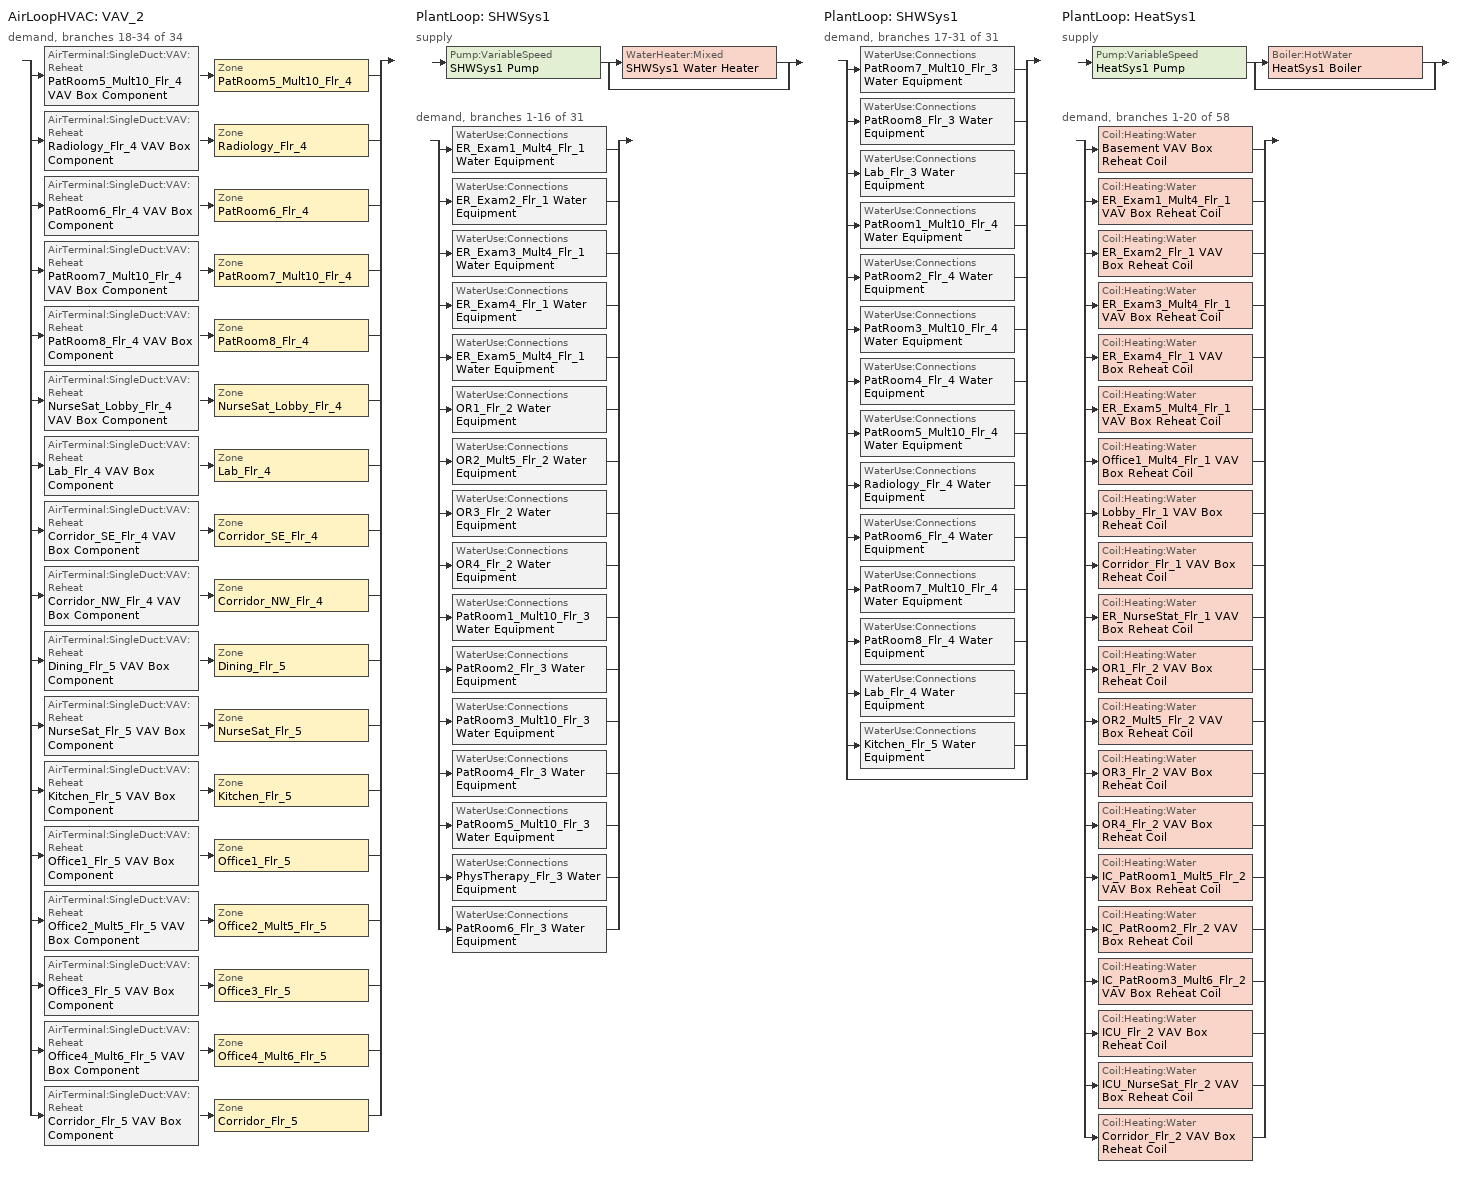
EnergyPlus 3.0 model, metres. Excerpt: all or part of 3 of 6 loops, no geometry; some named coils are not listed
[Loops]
AirLoopHVAC 'VAV_2'
 demand, branches 18-34 of 34: split
  | AirTerminal:SingleDuct:VAV:Reheat 'PatRoom5_Mult10_Flr_4 VAV Box Component' > Zone 'PatRoom5_Mult10_Flr_4'
  | AirTerminal:SingleDuct:VAV:Reheat 'Radiology_Flr_4 VAV Box Component' > Zone 'Radiology_Flr_4'
  | AirTerminal:SingleDuct:VAV:Reheat 'PatRoom6_Flr_4 VAV Box Component' > Zone 'PatRoom6_Flr_4'
  | AirTerminal:SingleDuct:VAV:Reheat 'PatRoom7_Mult10_Flr_4 VAV Box Component' > Zone 'PatRoom7_Mult10_Flr_4'
  | AirTerminal:SingleDuct:VAV:Reheat 'PatRoom8_Flr_4 VAV Box Component' > Zone 'PatRoom8_Flr_4'
  | AirTerminal:SingleDuct:VAV:Reheat 'NurseSat_Lobby_Flr_4 VAV Box Component' > Zone 'NurseSat_Lobby_Flr_4'
  | AirTerminal:SingleDuct:VAV:Reheat 'Lab_Flr_4 VAV Box Component' > Zone 'Lab_Flr_4'
  | AirTerminal:SingleDuct:VAV:Reheat 'Corridor_SE_Flr_4 VAV Box Component' > Zone 'Corridor_SE_Flr_4'
  | AirTerminal:SingleDuct:VAV:Reheat 'Corridor_NW_Flr_4 VAV Box Component' > Zone 'Corridor_NW_Flr_4'
  | AirTerminal:SingleDuct:VAV:Reheat 'Dining_Flr_5 VAV Box Component' > Zone 'Dining_Flr_5'
  | AirTerminal:SingleDuct:VAV:Reheat 'NurseSat_Flr_5 VAV Box Component' > Zone 'NurseSat_Flr_5'
  | AirTerminal:SingleDuct:VAV:Reheat 'Kitchen_Flr_5 VAV Box Component' > Zone 'Kitchen_Flr_5'
  | AirTerminal:SingleDuct:VAV:Reheat 'Office1_Flr_5 VAV Box Component' > Zone 'Office1_Flr_5'
  | AirTerminal:SingleDuct:VAV:Reheat 'Office2_Mult5_Flr_5 VAV Box Component' > Zone 'Office2_Mult5_Flr_5'
  | AirTerminal:SingleDuct:VAV:Reheat 'Office3_Flr_5 VAV Box Component' > Zone 'Office3_Flr_5'
  | AirTerminal:SingleDuct:VAV:Reheat 'Office4_Mult6_Flr_5 VAV Box Component' > Zone 'Office4_Mult6_Flr_5'
  | AirTerminal:SingleDuct:VAV:Reheat 'Corridor_Flr_5 VAV Box Component' > Zone 'Corridor_Flr_5'
PlantLoop 'SHWSys1'
 supply: Pump:VariableSpeed 'SHWSys1 Pump' > split
  | WaterHeater:Mixed 'SHWSys1 Water Heater'
  | bypass
 demand, branches 1-16 of 31: split
  | WaterUse:Connections 'ER_Exam1_Mult4_Flr_1 Water Equipment'
  | WaterUse:Connections 'ER_Exam2_Flr_1 Water Equipment'
  | WaterUse:Connections 'ER_Exam3_Mult4_Flr_1 Water Equipment'
  | WaterUse:Connections 'ER_Exam4_Flr_1 Water Equipment'
  | WaterUse:Connections 'ER_Exam5_Mult4_Flr_1 Water Equipment'
  | WaterUse:Connections 'OR1_Flr_2 Water Equipment'
  | WaterUse:Connections 'OR2_Mult5_Flr_2 Water Equipment'
  | WaterUse:Connections 'OR3_Flr_2 Water Equipment'
  | WaterUse:Connections 'OR4_Flr_2 Water Equipment'
  | WaterUse:Connections 'PatRoom1_Mult10_Flr_3 Water Equipment'
  | WaterUse:Connections 'PatRoom2_Flr_3 Water Equipment'
  | WaterUse:Connections 'PatRoom3_Mult10_Flr_3 Water Equipment'
  | WaterUse:Connections 'PatRoom4_Flr_3 Water Equipment'
  | WaterUse:Connections 'PatRoom5_Mult10_Flr_3 Water Equipment'
  | WaterUse:Connections 'PhysTherapy_Flr_3 Water Equipment'
  | WaterUse:Connections 'PatRoom6_Flr_3 Water Equipment'
PlantLoop 'SHWSys1'
 demand, branches 17-31 of 31: split
  | WaterUse:Connections 'PatRoom7_Mult10_Flr_3 Water Equipment'
  | WaterUse:Connections 'PatRoom8_Flr_3 Water Equipment'
  | WaterUse:Connections 'Lab_Flr_3 Water Equipment'
  | WaterUse:Connections 'PatRoom1_Mult10_Flr_4 Water Equipment'
  | WaterUse:Connections 'PatRoom2_Flr_4 Water Equipment'
  | WaterUse:Connections 'PatRoom3_Mult10_Flr_4 Water Equipment'
  | WaterUse:Connections 'PatRoom4_Flr_4 Water Equipment'
  | WaterUse:Connections 'PatRoom5_Mult10_Flr_4 Water Equipment'
  | WaterUse:Connections 'Radiology_Flr_4 Water Equipment'
  | WaterUse:Connections 'PatRoom6_Flr_4 Water Equipment'
  | WaterUse:Connections 'PatRoom7_Mult10_Flr_4 Water Equipment'
  | WaterUse:Connections 'PatRoom8_Flr_4 Water Equipment'
  | WaterUse:Connections 'Lab_Flr_4 Water Equipment'
  | WaterUse:Connections 'Kitchen_Flr_5 Water Equipment'
  | bypass
PlantLoop 'HeatSys1'
 supply: Pump:VariableSpeed 'HeatSys1 Pump' > split
  | Boiler:HotWater 'HeatSys1 Boiler'
  | bypass
 demand, branches 1-20 of 58: split
  | Coil:Heating:Water 'Basement VAV Box Reheat Coil'
  | Coil:Heating:Water 'ER_Exam1_Mult4_Flr_1 VAV Box Reheat Coil'
  | Coil:Heating:Water 'ER_Exam2_Flr_1 VAV Box Reheat Coil'
  | Coil:Heating:Water 'ER_Exam3_Mult4_Flr_1 VAV Box Reheat Coil'
  | Coil:Heating:Water 'ER_Exam4_Flr_1 VAV Box Reheat Coil'
  | Coil:Heating:Water 'ER_Exam5_Mult4_Flr_1 VAV Box Reheat Coil'
  | Coil:Heating:Water 'Office1_Mult4_Flr_1 VAV Box Reheat Coil'
  | Coil:Heating:Water 'Lobby_Flr_1 VAV Box Reheat Coil'
  | Coil:Heating:Water 'Corridor_Flr_1 VAV Box Reheat Coil'
  | Coil:Heating:Water 'ER_NurseStat_Flr_1 VAV Box Reheat Coil'
  | Coil:Heating:Water 'OR1_Flr_2 VAV Box Reheat Coil'
  | Coil:Heating:Water 'OR2_Mult5_Flr_2 VAV Box Reheat Coil'
  | Coil:Heating:Water 'OR3_Flr_2 VAV Box Reheat Coil'
  | Coil:Heating:Water 'OR4_Flr_2 VAV Box Reheat Coil'
  | Coil:Heating:Water 'IC_PatRoom1_Mult5_Flr_2 VAV Box Reheat Coil'
  | Coil:Heating:Water 'IC_PatRoom2_Flr_2 VAV Box Reheat Coil'
  | Coil:Heating:Water 'IC_PatRoom3_Mult6_Flr_2 VAV Box Reheat Coil'
  | Coil:Heating:Water 'ICU_Flr_2 VAV Box Reheat Coil'
  | Coil:Heating:Water 'ICU_NurseSat_Flr_2 VAV Box Reheat Coil'
  | Coil:Heating:Water 'Corridor_Flr_2 VAV Box Reheat Coil'
[ComponentCost:LineItem]
Name | Line Item Type | Item | Cost per Each | Quantity | Cost per Unit of Output Capacity
Infiltration:PatRoom5_Mult10_Flr_4 | General | PatRoom5_Mult10_Flr_4 | 1 | 0.0595
People:PatRoom5_Mult10_Flr_4 | General | PatRoom5_Mult10_Flr_4 | 1 | 15.0085
LIGHTING EQUIP:PatRoom5_Mult10_Flr_4 | Lights | PatRoom5_Mult10_Flr_4 |  |  | 1
ElectricEquipment:PatRoom5_Mult10_Flr_4:MiscPlug | General | PatRoom5_Mult10_Flr_4 | 1 | 1.6869
People:Radiology_Flr_4 | General | Radiology_Flr_4 | 1 | 26.2405
LIGHTING EQUIP:Radiology_Flr_4 | Lights | Radiology_Flr_4 |  |  | 1
ElectricEquipment:Radiology_Flr_4:MiscPlug | General | Radiology_Flr_4 | 1 | 25.8893
Infiltration:PatRoom6_Flr_4 | General | PatRoom6_Flr_4 | 1 | 0.0139
People:PatRoom6_Flr_4 | General | PatRoom6_Flr_4 | 1 | 1.4995
LIGHTING EQUIP:PatRoom6_Flr_4 | Lights | PatRoom6_Flr_4 |  |  | 1
ElectricEquipment:PatRoom6_Flr_4:MiscPlug | General | PatRoom6_Flr_4 | 1 | 0.2249
Infiltration:PatRoom7_Mult10_Flr_4 | General | PatRoom7_Mult10_Flr_4 | 1 | 0.0575
People:PatRoom7_Mult10_Flr_4 | General | PatRoom7_Mult10_Flr_4 | 1 | 14.9945
LIGHTING EQUIP:PatRoom7_Mult10_Flr_4 | Lights | PatRoom7_Mult10_Flr_4 |  |  | 1
ElectricEquipment:PatRoom7_Mult10_Flr_4:MiscPlug | General | PatRoom7_Mult10_Flr_4 | 1 | 1.6308
Infiltration:PatRoom8_Flr_4 | General | PatRoom8_Flr_4 | 1 | 0.0139
People:PatRoom8_Flr_4 | General | PatRoom8_Flr_4 | 1 | 1.4995
LIGHTING EQUIP:PatRoom8_Flr_4 | Lights | PatRoom8_Flr_4 |  |  | 1
ElectricEquipment:PatRoom8_Flr_4:MiscPlug | General | PatRoom8_Flr_4 | 1 | 0.2249
People:NurseSat_Lobby_Flr_4 | General | NurseSat_Lobby_Flr_4 | 1 | 48.7323
LIGHTING EQUIP:NurseSat_Lobby_Flr_4 | Lights | NurseSat_Lobby_Flr_4 |  |  | 1
ElectricEquipment:NurseSat_Lobby_Flr_4:MiscPlug | General | NurseSat_Lobby_Flr_4 | 1 | 7.3098
People:Lab_Flr_4 | General | Lab_Flr_4 | 1 | 71.2506
LIGHTING EQUIP:Lab_Flr_4 | Lights | Lab_Flr_4 |  |  | 1
ElectricEquipment:Lab_Flr_4:MiscPlug | General | Lab_Flr_4 | 1 | 8.5469
Infiltration:Corridor_SE_Flr_4 | General | Corridor_SE_Flr_4 | 1 | 0.0134
People:Corridor_SE_Flr_4 | General | Corridor_SE_Flr_4 | 1 | 6.1205
LIGHTING EQUIP:Corridor_SE_Flr_4 | Lights | Corridor_SE_Flr_4 |  |  | 1
Infiltration:Corridor_NW_Flr_4 | General | Corridor_NW_Flr_4 | 1 | 0.0134
People:Corridor_NW_Flr_4 | General | Corridor_NW_Flr_4 | 1 | 6.1205
LIGHTING EQUIP:Corridor_NW_Flr_4 | Lights | Corridor_NW_Flr_4 |  |  | 1
Infiltration:Dining_Flr_5 | General | Dining_Flr_5 | 1 | 0.2809
People:Dining_Flr_5 | General | Dining_Flr_5 | 1 | 500.0042
LIGHTING EQUIP:Dining_Flr_5 | Lights | Dining_Flr_5 |  |  | 1
ElectricEquipment:Dining_Flr_5:MiscPlug | General | Dining_Flr_5 | 1 | 1.8743
Infiltration:NurseSat_Flr_5 | General | NurseSat_Flr_5 | 1 | 0.3454
People:NurseSat_Flr_5 | General | NurseSat_Flr_5 | 1 | 55.9797
LIGHTING EQUIP:NurseSat_Flr_5 | Lights | NurseSat_Flr_5 |  |  | 1
ElectricEquipment:NurseSat_Flr_5:MiscPlug | General | NurseSat_Flr_5 | 1 | 8.3969
Infiltration:Kitchen_Flr_5 | General | Kitchen_Flr_5 | 1 | 0.3635
People:Kitchen_Flr_5 | General | Kitchen_Flr_5 | 1 | 49.9818
LIGHTING EQUIP:Kitchen_Flr_5 | Lights | Kitchen_Flr_5 |  |  | 1
ElectricEquipment:Kitchen_Flr_5:MiscElec | General | Kitchen_Flr_5 | 1 | 183.948
GasEquipment:Kitchen_Flr_5:MiscGas | General | Kitchen_Flr_5 | 1 | 529.8075
ElectricEquipment:Kitchen_Flr_5:ExhFan | General | Kitchen_Flr_5 | 1 | 0.2338
Infiltration:Office1_Flr_5 | General | Office1_Flr_5 | 1 | 0.043
People:Office1_Flr_5 | General | Office1_Flr_5 | 1 | 3.7496
LIGHTING EQUIP:Office1_Flr_5 | Lights | Office1_Flr_5 |  |  | 1
ElectricEquipment:Office1_Flr_5:MiscPlug | General | Office1_Flr_5 | 1 | 0.5624
Infiltration:Office2_Mult5_Flr_5 | General | Office2_Mult5_Flr_5 | 1 | 0.1528
People:Office2_Mult5_Flr_5 | General | Office2_Mult5_Flr_5 | 1 | 18.7432
LIGHTING EQUIP:Office2_Mult5_Flr_5 | Lights | Office2_Mult5_Flr_5 |  |  | 1
ElectricEquipment:Office2_Mult5_Flr_5:MiscPlug | General | Office2_Mult5_Flr_5 | 1 | 2.8115
Infiltration:Office3_Flr_5 | General | Office3_Flr_5 | 1 | 0.043
People:Office3_Flr_5 | General | Office3_Flr_5 | 1 | 3.7486
LIGHTING EQUIP:Office3_Flr_5 | Lights | Office3_Flr_5 |  |  | 1
ElectricEquipment:Office3_Flr_5:MiscPlug | General | Office3_Flr_5 | 1 | 0.5623
Infiltration:Office4_Mult6_Flr_5 | General | Office4_Mult6_Flr_5 | 1 | 0.0486
People:Office4_Mult6_Flr_5 | General | Office4_Mult6_Flr_5 | 1 | 5.995
LIGHTING EQUIP:Office4_Mult6_Flr_5 | Lights | Office4_Mult6_Flr_5 |  |  | 1
ElectricEquipment:Office4_Mult6_Flr_5:MiscPlug | General | Office4_Mult6_Flr_5 | 1 | 0.6748
Infiltration:Corridor_Flr_5 | General | Corridor_Flr_5 | 1 | 0.1725
People:Corridor_Flr_5 | General | Corridor_Flr_5 | 1 | 5.4181
LIGHTING EQUIP:Corridor_Flr_5 | Lights | Corridor_Flr_5 |  |  | 1
[Sizing:Zone] Zone Cooling Design Supply Air Temperature {C}=14; Zone Heating Design Supply Air Temperature {C}=40; Zone Cooling Design Supply Air Humidity Ratio {kg-H20/kg-air}=0.0085; Zone Heating Design Supply Air Humidity Ratio {kg-H20/kg-air}=0.008; Outdoor Air Method=Flow/Zone; Outside Air Flow per Zone Floor Area=0; Zone Sizing Factor=0; Cooling Design Air Flow Method {Flow/Zone | DesignDay}=DesignDay; Cooling Design Air Flow Rate=0; Cooling Minimum Air Flow=0; Cooling Minimum Air Flow Fraction=0; Heating Design Air Flow Method {Flow/Zone | DesignDay}=DesignDay; Heating Design Air Flow Rate=0
Name | Outside Air Flow per Zone {m3/s}
PatRoom5_Mult10_Flr_4 | 0.04956
Radiology_Flr_4 | 0.209924
PatRoom6_Flr_4; PatRoom8_Flr_4 | 0.06609
PatRoom7_Mult10_Flr_4 | 0.04792
NurseSat_Lobby_Flr_4 | 0.487323
Lab_Flr_4 | 0.712506
Corridor_SE_Flr_4; Corridor_NW_Flr_4 | 0.141677
Dining_Flr_5 | 5.00004
NurseSat_Flr_5 | 0.559797
Kitchen_Flr_5 | 3.77558
Office1_Flr_5 | 0.0374962
Office2_Mult5_Flr_5; Office3_Flr_5 | 0.0374864
Office4_Mult6_Flr_5 | 0.00999172
Corridor_Flr_5 | 0.125419
[ZoneControl:Thermostat] Control Type Schedule=Dual Zone Control Type Sched
Name | Zone | Control 1
PatRoom5_Mult10_Flr_4 Thermostat | PatRoom5_Mult10_Flr_4 | PatRoom5_Mult10_Flr_4 DualSPSched
Radiology_Flr_4 Thermostat | Radiology_Flr_4 | Radiology_Flr_4 DualSPSched
PatRoom6_Flr_4 Thermostat | PatRoom6_Flr_4 | PatRoom6_Flr_4 DualSPSched
PatRoom7_Mult10_Flr_4 Thermostat | PatRoom7_Mult10_Flr_4 | PatRoom7_Mult10_Flr_4 DualSPSched
PatRoom8_Flr_4 Thermostat | PatRoom8_Flr_4 | PatRoom8_Flr_4 DualSPSched
NurseSat_Lobby_Flr_4 Thermostat | NurseSat_Lobby_Flr_4 | NurseSat_Lobby_Flr_4 DualSPSched
Lab_Flr_4 Thermostat | Lab_Flr_4 | Lab_Flr_4 DualSPSched
Corridor_SE_Flr_4 Thermostat | Corridor_SE_Flr_4 | Corridor_SE_Flr_4 DualSPSched
Corridor_NW_Flr_4 Thermostat | Corridor_NW_Flr_4 | Corridor_NW_Flr_4 DualSPSched
Dining_Flr_5 Thermostat | Dining_Flr_5 | Dining_Flr_5 DualSPSched
NurseSat_Flr_5 Thermostat | NurseSat_Flr_5 | NurseSat_Flr_5 DualSPSched
Kitchen_Flr_5 Thermostat | Kitchen_Flr_5 | Kitchen_Flr_5 DualSPSched
Office1_Flr_5 Thermostat | Office1_Flr_5 | Office1_Flr_5 DualSPSched
Office2_Mult5_Flr_5 Thermostat | Office2_Mult5_Flr_5 | Office2_Mult5_Flr_5 DualSPSched
Office3_Flr_5 Thermostat | Office3_Flr_5 | Office3_Flr_5 DualSPSched
Office4_Mult6_Flr_5 Thermostat | Office4_Mult6_Flr_5 | Office4_Mult6_Flr_5 DualSPSched
Corridor_Flr_5 Thermostat | Corridor_Flr_5 | Corridor_Flr_5 DualSPSched
[ThermostatSetpoint:DualSetpoint] Heating Setpoint Temperature Schedule=HtgSetP_Sch; Cooling Setpoint Temperature Schedule=ClgSetP_Sch
PatRoom5_Mult10_Flr_4 DualSPSched; Radiology_Flr_4 DualSPSched; PatRoom6_Flr_4 DualSPSched; PatRoom7_Mult10_Flr_4 DualSPSched; PatRoom8_Flr_4 DualSPSched; NurseSat_Lobby_Flr_4 DualSPSched; Lab_Flr_4 DualSPSched; Corridor_SE_Flr_4 DualSPSched; Corridor_NW_Flr_4 DualSPSched; Dining_Flr_5 DualSPSched; NurseSat_Flr_5 DualSPSched; Kitchen_Flr_5 DualSPSched; Office1_Flr_5 DualSPSched; Office2_Mult5_Flr_5 DualSPSched; Office3_Flr_5 DualSPSched; Office4_Mult6_Flr_5 DualSPSched; Corridor_Flr_5 DualSPSched
[Zone equipment]
PatRoom5_Mult10_Flr_4: PatRoom5_Mult10_Flr_4 VAV Box Component
Radiology_Flr_4: Radiology_Flr_4 VAV Box Component
PatRoom6_Flr_4: PatRoom6_Flr_4 VAV Box Component
PatRoom7_Mult10_Flr_4: PatRoom7_Mult10_Flr_4 VAV Box Component
PatRoom8_Flr_4: PatRoom8_Flr_4 VAV Box Component
NurseSat_Lobby_Flr_4: NurseSat_Lobby_Flr_4 VAV Box Component
Lab_Flr_4: Lab_Flr_4 VAV Box Component
Corridor_SE_Flr_4: Corridor_SE_Flr_4 VAV Box Component
Corridor_NW_Flr_4: Corridor_NW_Flr_4 VAV Box Component
Dining_Flr_5: Dining_Flr_5 Exhaust Fan, Dining_Flr_5 VAV Box Component
NurseSat_Flr_5: NurseSat_Flr_5 VAV Box Component
Kitchen_Flr_5: Kitchen_Flr_5 Exhaust Fan, Kitchen_Flr_5 VAV Box Component
Office1_Flr_5: Office1_Flr_5 VAV Box Component
Office2_Mult5_Flr_5: Office2_Mult5_Flr_5 VAV Box Component
Office3_Flr_5: Office3_Flr_5 VAV Box Component
Office4_Mult6_Flr_5: Office4_Mult6_Flr_5 VAV Box Component
Corridor_Flr_5: Corridor_Flr_5 VAV Box Component
[AirTerminal:SingleDuct:VAV:Reheat] Availability Schedule=ALWAYS_ON; Maximum Air Flow Rate {m3/s}=AUTOSIZE; Zone Minimum Air Flow Fraction=0.3; Maximum Hot Water or Steam Flow Rate {m3/s}=AUTOSIZE; Minimum Hot Water or Steam Flow Rate {m3/s}=0; Convergence Tolerance=0.001; Damper Heating Action=Reverse
Name | Reheat Coil
PatRoom5_Mult10_Flr_4 VAV Box Component | PatRoom5_Mult10_Flr_4 VAV Box Reheat Coil
Radiology_Flr_4 VAV Box Component | Radiology_Flr_4 VAV Box Reheat Coil
PatRoom6_Flr_4 VAV Box Component | PatRoom6_Flr_4 VAV Box Reheat Coil
PatRoom7_Mult10_Flr_4 VAV Box Component | PatRoom7_Mult10_Flr_4 VAV Box Reheat Coil
PatRoom8_Flr_4 VAV Box Component | PatRoom8_Flr_4 VAV Box Reheat Coil
NurseSat_Lobby_Flr_4 VAV Box Component | NurseSat_Lobby_Flr_4 VAV Box Reheat Coil
Lab_Flr_4 VAV Box Component | Lab_Flr_4 VAV Box Reheat Coil
Corridor_SE_Flr_4 VAV Box Component | Corridor_SE_Flr_4 VAV Box Reheat Coil
Corridor_NW_Flr_4 VAV Box Component | Corridor_NW_Flr_4 VAV Box Reheat Coil
Dining_Flr_5 VAV Box Component | Dining_Flr_5 VAV Box Reheat Coil
NurseSat_Flr_5 VAV Box Component | NurseSat_Flr_5 VAV Box Reheat Coil
Kitchen_Flr_5 VAV Box Component | Kitchen_Flr_5 VAV Box Reheat Coil
Office1_Flr_5 VAV Box Component | Office1_Flr_5 VAV Box Reheat Coil
Office2_Mult5_Flr_5 VAV Box Component | Office2_Mult5_Flr_5 VAV Box Reheat Coil
Office3_Flr_5 VAV Box Component | Office3_Flr_5 VAV Box Reheat Coil
Office4_Mult6_Flr_5 VAV Box Component | Office4_Mult6_Flr_5 VAV Box Reheat Coil
Corridor_Flr_5 VAV Box Component | Corridor_Flr_5 VAV Box Reheat Coil
[Coil:Heating:Water] Availablility Schedule=ALWAYS_ON; U-Factor Times Area Value {W/K}=AUTOSIZE; Maximum Water Flow Rate {m3/s}=AUTOSIZE; Coil Peformance input method=UFactorTimesAreaAndDesignWaterFlowRate; Nominal Capacity=AUTOSIZE; Design Inlet Water Temperature=82.2; Design Inlet Air Temperature=16.6; Design Outlet Water Temperature=71.1; Design Outlet Air Temperature=32.2
Basement VAV Box Reheat Coil; ER_Exam1_Mult4_Flr_1 VAV Box Reheat Coil; ER_Exam2_Flr_1 VAV Box Reheat Coil; ER_Exam3_Mult4_Flr_1 VAV Box Reheat Coil; ER_Exam4_Flr_1 VAV Box Reheat Coil; ER_Exam5_Mult4_Flr_1 VAV Box Reheat Coil; Office1_Mult4_Flr_1 VAV Box Reheat Coil; Lobby_Flr_1 VAV Box Reheat Coil; Corridor_Flr_1 VAV Box Reheat Coil; ER_NurseStat_Flr_1 VAV Box Reheat Coil; OR1_Flr_2 VAV Box Reheat Coil; OR2_Mult5_Flr_2 VAV Box Reheat Coil; OR3_Flr_2 VAV Box Reheat Coil; OR4_Flr_2 VAV Box Reheat Coil; IC_PatRoom1_Mult5_Flr_2 VAV Box Reheat Coil; IC_PatRoom2_Flr_2 VAV Box Reheat Coil; IC_PatRoom3_Mult6_Flr_2 VAV Box Reheat Coil; ICU_Flr_2 VAV Box Reheat Coil; ICU_NurseSat_Flr_2 VAV Box Reheat Coil; Corridor_Flr_2 VAV Box Reheat Coil
[WaterUse:Connections]
Name | Water Use Equipment 1
ER_Exam1_Mult4_Flr_1 Water Equipment | ER_Exam1_Mult4_Flr_1 Water Equipment
ER_Exam2_Flr_1 Water Equipment | ER_Exam2_Flr_1 Water Equipment
ER_Exam3_Mult4_Flr_1 Water Equipment | ER_Exam3_Mult4_Flr_1 Water Equipment
ER_Exam4_Flr_1 Water Equipment | ER_Exam4_Flr_1 Water Equipment
ER_Exam5_Mult4_Flr_1 Water Equipment | ER_Exam5_Mult4_Flr_1 Water Equipment
OR1_Flr_2 Water Equipment | OR1_Flr_2 Water Equipment
OR2_Mult5_Flr_2 Water Equipment | OR2_Mult5_Flr_2 Water Equipment
OR3_Flr_2 Water Equipment | OR3_Flr_2 Water Equipment
OR4_Flr_2 Water Equipment | OR4_Flr_2 Water Equipment
PatRoom1_Mult10_Flr_3 Water Equipment | PatRoom1_Mult10_Flr_3 Water Equipment
PatRoom2_Flr_3 Water Equipment | PatRoom2_Flr_3 Water Equipment
PatRoom3_Mult10_Flr_3 Water Equipment | PatRoom3_Mult10_Flr_3 Water Equipment
PatRoom4_Flr_3 Water Equipment | PatRoom4_Flr_3 Water Equipment
PatRoom5_Mult10_Flr_3 Water Equipment | PatRoom5_Mult10_Flr_3 Water Equipment
PhysTherapy_Flr_3 Water Equipment | PhysTherapy_Flr_3 Water Equipment
PatRoom6_Flr_3 Water Equipment | PatRoom6_Flr_3 Water Equipment
PatRoom7_Mult10_Flr_3 Water Equipment | PatRoom7_Mult10_Flr_3 Water Equipment
PatRoom8_Flr_3 Water Equipment | PatRoom8_Flr_3 Water Equipment
Lab_Flr_3 Water Equipment | Lab_Flr_3 Water Equipment
PatRoom1_Mult10_Flr_4 Water Equipment | PatRoom1_Mult10_Flr_4 Water Equipment
PatRoom2_Flr_4 Water Equipment | PatRoom2_Flr_4 Water Equipment
PatRoom3_Mult10_Flr_4 Water Equipment | PatRoom3_Mult10_Flr_4 Water Equipment
PatRoom4_Flr_4 Water Equipment | PatRoom4_Flr_4 Water Equipment
PatRoom5_Mult10_Flr_4 Water Equipment | PatRoom5_Mult10_Flr_4 Water Equipment
Radiology_Flr_4 Water Equipment | Radiology_Flr_4 Water Equipment
PatRoom6_Flr_4 Water Equipment | PatRoom6_Flr_4 Water Equipment
PatRoom7_Mult10_Flr_4 Water Equipment | PatRoom7_Mult10_Flr_4 Water Equipment
PatRoom8_Flr_4 Water Equipment | PatRoom8_Flr_4 Water Equipment
Lab_Flr_4 Water Equipment | Lab_Flr_4 Water Equipment
Kitchen_Flr_5 Water Equipment | Kitchen_Flr_5 Water Equipment
[WaterUse:Equipment]
Name | Peak Flow Rate {m3/s} | Flow Rate Fraction Schedule | Target Temperature Schedule | Hot Water Supply Temperature Schedule Name  {C} | Zone | Sensible Fraction Schedule | Latent Fraction Schedule
ER_Exam1_Mult4_Flr_1 Water Equipment | 1.05556e-06 | BLDG_SWH_EXTD_SCH | ER_Exam1_Mult4_Flr_1 Water Equipment Temp Sched | ER_Exam1_Mult4_Flr_1 Water Equipment Hot Supply Temp Sched | ER_Exam1_Mult4_Flr_1 | ER_Exam1_Mult4_Flr_1 Water Equipment Sensible fract sched | ER_Exam1_Mult4_Flr_1 Water Equipment Latent fract sched
ER_Exam2_Flr_1 Water Equipment | 1.05556e-06 | BLDG_SWH_EXTD_SCH | ER_Exam2_Flr_1 Water Equipment Temp Sched | ER_Exam2_Flr_1 Water Equipment Hot Supply Temp Sched | ER_Exam2_Flr_1 | ER_Exam2_Flr_1 Water Equipment Sensible fract sched | ER_Exam2_Flr_1 Water Equipment Latent fract sched
ER_Exam3_Mult4_Flr_1 Water Equipment | 1.05556e-06 | BLDG_SWH_EXTD_SCH | ER_Exam3_Mult4_Flr_1 Water Equipment Temp Sched | ER_Exam3_Mult4_Flr_1 Water Equipment Hot Supply Temp Sched | ER_Exam3_Mult4_Flr_1 | ER_Exam3_Mult4_Flr_1 Water Equipment Sensible fract sched | ER_Exam3_Mult4_Flr_1 Water Equipment Latent fract sched
ER_Exam4_Flr_1 Water Equipment | 1.05556e-06 | BLDG_SWH_EXTD_SCH | ER_Exam4_Flr_1 Water Equipment Temp Sched | ER_Exam4_Flr_1 Water Equipment Hot Supply Temp Sched | ER_Exam4_Flr_1 | ER_Exam4_Flr_1 Water Equipment Sensible fract sched | ER_Exam4_Flr_1 Water Equipment Latent fract sched
ER_Exam5_Mult4_Flr_1 Water Equipment | 1.05556e-06 | BLDG_SWH_EXTD_SCH | ER_Exam5_Mult4_Flr_1 Water Equipment Temp Sched | ER_Exam5_Mult4_Flr_1 Water Equipment Hot Supply Temp Sched | ER_Exam5_Mult4_Flr_1 | ER_Exam5_Mult4_Flr_1 Water Equipment Sensible fract sched | ER_Exam5_Mult4_Flr_1 Water Equipment Latent fract sched
OR1_Flr_2 Water Equipment | 2.11111e-06 | BLDG_SWH_SCH | OR1_Flr_2 Water Equipment Temp Sched | OR1_Flr_2 Water Equipment Hot Supply Temp Sched | OR1_Flr_2 | OR1_Flr_2 Water Equipment Sensible fract sched | OR1_Flr_2 Water Equipment Latent fract sched
OR2_Mult5_Flr_2 Water Equipment | 2.11111e-06 | BLDG_SWH_SCH | OR2_Mult5_Flr_2 Water Equipment Temp Sched | OR2_Mult5_Flr_2 Water Equipment Hot Supply Temp Sched | OR2_Mult5_Flr_2 | OR2_Mult5_Flr_2 Water Equipment Sensible fract sched | OR2_Mult5_Flr_2 Water Equipment Latent fract sched
OR3_Flr_2 Water Equipment | 2.11111e-06 | BLDG_SWH_SCH | OR3_Flr_2 Water Equipment Temp Sched | OR3_Flr_2 Water Equipment Hot Supply Temp Sched | OR3_Flr_2 | OR3_Flr_2 Water Equipment Sensible fract sched | OR3_Flr_2 Water Equipment Latent fract sched
OR4_Flr_2 Water Equipment | 6.30556e-06 | BLDG_SWH_SCH | OR4_Flr_2 Water Equipment Temp Sched | OR4_Flr_2 Water Equipment Hot Supply Temp Sched | OR4_Flr_2 | OR4_Flr_2 Water Equipment Sensible fract sched | OR4_Flr_2 Water Equipment Latent fract sched
PatRoom1_Mult10_Flr_3 Water Equipment | 1.05556e-06 | BLDG_SWH_EXTD_SCH | PatRoom1_Mult10_Flr_3 Water Equipment Temp Sched | PatRoom1_Mult10_Flr_3 Water Equipment Hot Supply Temp Sched | PatRoom1_Mult10_Flr_3 | PatRoom1_Mult10_Flr_3 Water Equipment Sensible fract sched | PatRoom1_Mult10_Flr_3 Water Equipment Latent fract sched
PatRoom2_Flr_3 Water Equipment | 1.05556e-06 | BLDG_SWH_EXTD_SCH | PatRoom2_Flr_3 Water Equipment Temp Sched | PatRoom2_Flr_3 Water Equipment Hot Supply Temp Sched | PatRoom2_Flr_3 | PatRoom2_Flr_3 Water Equipment Sensible fract sched | PatRoom2_Flr_3 Water Equipment Latent fract sched
PatRoom3_Mult10_Flr_3 Water Equipment | 1.05556e-06 | BLDG_SWH_EXTD_SCH | PatRoom3_Mult10_Flr_3 Water Equipment Temp Sched | PatRoom3_Mult10_Flr_3 Water Equipment Hot Supply Temp Sched | PatRoom3_Mult10_Flr_3 | PatRoom3_Mult10_Flr_3 Water Equipment Sensible fract sched | PatRoom3_Mult10_Flr_3 Water Equipment Latent fract sched
PatRoom4_Flr_3 Water Equipment | 1.05556e-06 | BLDG_SWH_EXTD_SCH | PatRoom4_Flr_3 Water Equipment Temp Sched | PatRoom4_Flr_3 Water Equipment Hot Supply Temp Sched | PatRoom4_Flr_3 | PatRoom4_Flr_3 Water Equipment Sensible fract sched | PatRoom4_Flr_3 Water Equipment Latent fract sched
PatRoom5_Mult10_Flr_3 Water Equipment | 1.05556e-06 | BLDG_SWH_EXTD_SCH | PatRoom5_Mult10_Flr_3 Water Equipment Temp Sched | PatRoom5_Mult10_Flr_3 Water Equipment Hot Supply Temp Sched | PatRoom5_Mult10_Flr_3 | PatRoom5_Mult10_Flr_3 Water Equipment Sensible fract sched | PatRoom5_Mult10_Flr_3 Water Equipment Latent fract sched
PhysTherapy_Flr_3 Water Equipment | 1.05556e-06 | BLDG_SWH_SCH | PhysTherapy_Flr_3 Water Equipment Temp Sched | PhysTherapy_Flr_3 Water Equipment Hot Supply Temp Sched | PhysTherapy_Flr_3 | PhysTherapy_Flr_3 Water Equipment Sensible fract sched | PhysTherapy_Flr_3 Water Equipment Latent fract sched
PatRoom6_Flr_3 Water Equipment | 1.05556e-06 | BLDG_SWH_EXTD_SCH | PatRoom6_Flr_3 Water Equipment Temp Sched | PatRoom6_Flr_3 Water Equipment Hot Supply Temp Sched | PatRoom6_Flr_3 | PatRoom6_Flr_3 Water Equipment Sensible fract sched | PatRoom6_Flr_3 Water Equipment Latent fract sched
PatRoom7_Mult10_Flr_3 Water Equipment | 1.05556e-06 | BLDG_SWH_EXTD_SCH | PatRoom7_Mult10_Flr_3 Water Equipment Temp Sched | PatRoom7_Mult10_Flr_3 Water Equipment Hot Supply Temp Sched | PatRoom7_Mult10_Flr_3 | PatRoom7_Mult10_Flr_3 Water Equipment Sensible fract sched | PatRoom7_Mult10_Flr_3 Water Equipment Latent fract sched
PatRoom8_Flr_3 Water Equipment | 1.05556e-06 | BLDG_SWH_EXTD_SCH | PatRoom8_Flr_3 Water Equipment Temp Sched | PatRoom8_Flr_3 Water Equipment Hot Supply Temp Sched | PatRoom8_Flr_3 | PatRoom8_Flr_3 Water Equipment Sensible fract sched | PatRoom8_Flr_3 Water Equipment Latent fract sched
Lab_Flr_3 Water Equipment | 2.11111e-06 | BLDG_SWH_SCH | Lab_Flr_3 Water Equipment Temp Sched | Lab_Flr_3 Water Equipment Hot Supply Temp Sched | Lab_Flr_3 | Lab_Flr_3 Water Equipment Sensible fract sched | Lab_Flr_3 Water Equipment Latent fract sched
PatRoom1_Mult10_Flr_4 Water Equipment | 1.05556e-06 | BLDG_SWH_EXTD_SCH | PatRoom1_Mult10_Flr_4 Water Equipment Temp Sched | PatRoom1_Mult10_Flr_4 Water Equipment Hot Supply Temp Sched | PatRoom1_Mult10_Flr_4 | PatRoom1_Mult10_Flr_4 Water Equipment Sensible fract sched | PatRoom1_Mult10_Flr_4 Water Equipment Latent fract sched
PatRoom2_Flr_4 Water Equipment | 1.05556e-06 | BLDG_SWH_EXTD_SCH | PatRoom2_Flr_4 Water Equipment Temp Sched | PatRoom2_Flr_4 Water Equipment Hot Supply Temp Sched | PatRoom2_Flr_4 | PatRoom2_Flr_4 Water Equipment Sensible fract sched | PatRoom2_Flr_4 Water Equipment Latent fract sched
PatRoom3_Mult10_Flr_4 Water Equipment | 1.05556e-06 | BLDG_SWH_EXTD_SCH | PatRoom3_Mult10_Flr_4 Water Equipment Temp Sched | PatRoom3_Mult10_Flr_4 Water Equipment Hot Supply Temp Sched | PatRoom3_Mult10_Flr_4 | PatRoom3_Mult10_Flr_4 Water Equipment Sensible fract sched | PatRoom3_Mult10_Flr_4 Water Equipment Latent fract sched
PatRoom4_Flr_4 Water Equipment | 1.05556e-06 | BLDG_SWH_EXTD_SCH | PatRoom4_Flr_4 Water Equipment Temp Sched | PatRoom4_Flr_4 Water Equipment Hot Supply Temp Sched | PatRoom4_Flr_4 | PatRoom4_Flr_4 Water Equipment Sensible fract sched | PatRoom4_Flr_4 Water Equipment Latent fract sched
PatRoom5_Mult10_Flr_4 Water Equipment | 1.05556e-06 | BLDG_SWH_EXTD_SCH | PatRoom5_Mult10_Flr_4 Water Equipment Temp Sched | PatRoom5_Mult10_Flr_4 Water Equipment Hot Supply Temp Sched | PatRoom5_Mult10_Flr_4 | PatRoom5_Mult10_Flr_4 Water Equipment Sensible fract sched | PatRoom5_Mult10_Flr_4 Water Equipment Latent fract sched
Radiology_Flr_4 Water Equipment | 1.05556e-06 | BLDG_SWH_EXTD_SCH | Radiology_Flr_4 Water Equipment Temp Sched | Radiology_Flr_4 Water Equipment Hot Supply Temp Sched | Radiology_Flr_4 | Radiology_Flr_4 Water Equipment Sensible fract sched | Radiology_Flr_4 Water Equipment Latent fract sched
PatRoom6_Flr_4 Water Equipment | 1.05556e-06 | BLDG_SWH_EXTD_SCH | PatRoom6_Flr_4 Water Equipment Temp Sched | PatRoom6_Flr_4 Water Equipment Hot Supply Temp Sched | PatRoom6_Flr_4 | PatRoom6_Flr_4 Water Equipment Sensible fract sched | PatRoom6_Flr_4 Water Equipment Latent fract sched
PatRoom7_Mult10_Flr_4 Water Equipment | 1.05556e-06 | BLDG_SWH_EXTD_SCH | PatRoom7_Mult10_Flr_4 Water Equipment Temp Sched | PatRoom7_Mult10_Flr_4 Water Equipment Hot Supply Temp Sched | PatRoom7_Mult10_Flr_4 | PatRoom7_Mult10_Flr_4 Water Equipment Sensible fract sched | PatRoom7_Mult10_Flr_4 Water Equipment Latent fract sched
PatRoom8_Flr_4 Water Equipment | 1.05556e-06 | BLDG_SWH_EXTD_SCH | PatRoom8_Flr_4 Water Equipment Temp Sched | PatRoom8_Flr_4 Water Equipment Hot Supply Temp Sched | PatRoom8_Flr_4 | PatRoom8_Flr_4 Water Equipment Sensible fract sched | PatRoom8_Flr_4 Water Equipment Latent fract sched
Lab_Flr_4 Water Equipment | 2.11111e-06 | BLDG_SWH_SCH | Lab_Flr_4 Water Equipment Temp Sched | Lab_Flr_4 Water Equipment Hot Supply Temp Sched | Lab_Flr_4 | Lab_Flr_4 Water Equipment Sensible fract sched | Lab_Flr_4 Water Equipment Latent fract sched
Kitchen_Flr_5 Water Equipment | 0.000157722 | BLDG_SWH_EXTD_SCH | Kitchen_Flr_5 Water Equipment Temp Sched | Kitchen_Flr_5 Water Equipment Hot Supply Temp Sched | Kitchen_Flr_5 | Kitchen_Flr_5 Water Equipment Sensible fract sched | Kitchen_Flr_5 Water Equipment Latent fract sched
[Fan:ZoneExhaust] Availability Schedule=Hours_of_operation; Fan Efficiency=1; Pressure Rise {Pa}=0.001
Name | Maximum Flow Rate {m3/s} [*******]
Dining_Flr_5 Exhaust Fan | 3.7756
Kitchen_Flr_5 Exhaust Fan | 0.0001
[Refrigeration:Case] Availablility Schedule=ALWAYS_ON; Zone=Kitchen_Flr_5; Rated Ambient Temperature {C}=23.88; Rated Ambient Relative Humidity {%}=55; Latent Case Credit Curve Type=CaseTemperatureMethod; Case Lighting Schedule=BLDG_LIGHT_SCH; Fraction Of Lighting Energy To Case=1; Case Anti-Sweat Heater Power per Unit Length {W/m}=0; Minimum Anti-Sweat Heater Power per Unit Length {W/m}=0; Anti-Sweat Heater Control Type {******}=None; Humidity At Zero Anti-Sweat Heater Energy {%}=0; Case Height {m}=0; Defrost Energy Correction Curve Type=None
Name | Rated Total Cooling Capacity per Unit length {W/m} | Rated Latent Heat Ratio | Rated Runtime Fraction | Case Length {m} | Case Operating Temperature {C} | Latent Case Credit Curve | Standard Case Fan Power per Unit Length {W/m} | Operating Case Fan Power per Unit Length {W/m} | Standard Case Lighting Power per Unit Length {W/m} | Fraction of Anti-Sweat Heater Energy To Case | Case Defrost Power per Unit Length {W/m} | Case Defrost Type | Case Defrost Schedule | Case Defrost Drip-Down Schedule | Under Case HVAC Return Air Fraction | Refrigerated Case Restocking Schedule | Case Credit Fraction Schedule | Case Defrost Type {*******}
Kitchen_Flr_5_Case:1_WALKINFREEZER | 734 | 0.1 | 0.4 | 10.98 | -23 | Kitchen_Flr_5_Case:1_WALKINFREEZERSingleShelfHorizontal_LatentEnergyMult | 69 | 69 | 33 | 0 | 364 | ELECTRIC | Kitchen_Flr_5_Case:1_WALKINFREEZER_CaseDefrost2aDaySched | Kitchen_Flr_5_Case:1_WALKINFREEZER_CaseDripDown2aDaySched | 0 | Kitchen_Flr_5_Case:1_WALKINFREEZER_WalkInStockingSched | Kitchen_Flr_5_Case:1_WALKINFREEZER_CaseCreditReduxSched
Kitchen_Flr_5_Case:2_SELFCONTAINEDDISPLAYCASE | 886.5 | 0.08 | 0.85 | 8.93 | 2 | Kitchen_Flr_5_Case:2_SELFCONTAINEDDISPLAYCASEMultiShelfVertical_LatentEnergyMult | 67 | 67 | 40 | 0.2 | 0 |  |  |  | 0.05 | Kitchen_Flr_5_Case:2_SELFCONTAINEDDISPLAYCASE_CaseStockingSched |  | NONE
[Refrigeration:CompressorRack] Heat Rejection Location {OUTDOORS | ZONE}=OUTDOORS; Design Condenser Fan Power {W}=1000; Condenser Type=AIRCOOLED
Name | Design Compressor Rack COP {W/W} | Compressor Rack COP As Function Of Temperature Curve | Condenser Fan Power Function of Temperature Curve | Refrigeration Case 1
RACK1 | 1.5 | RACK1_RackCOPfTCurve | RACK1_RackCondFanCurve2 | Kitchen_Flr_5_Case:1_WALKINFREEZER
RACK2 | 3 | RACK2_RackCOPfTCurve |  | Kitchen_Flr_5_Case:2_SELFCONTAINEDDISPLAYCASE
[SetpointManager:Scheduled] Control Variable {TEMP}=Temperature
Name | Schedule | Setpoint Node
SHWSys1 Loop Setpoint Manager | SHWSys1-Loop-Temp-Schedule | SHWSys1 Supply Outlet Node
HeatSys1 Loop Setpoint Manager | HW-Loop-Temp-Schedule | HeatSys1 Supply Outlet Node
[PlantLoop] Fluid Type {WATER}=Water; Minimum Loop Temperature {C}=10; Maximum Loop Flow Rate {m3/s}=AUTOSIZE; Minimum Loop Flow Rate {m3/s}=0; Loop Volume {m3}=AUTOSIZE; Load Distribution Scheme {OPTIMAL | SEQUENTIAL}=Optimal
Name | Loop Equipment Operation Scheme | Maximum Loop Temperature {C}
SHWSys1 | SHWSys1 Loop Operation Scheme List | 60
HeatSys1 | HeatSys1 Loop Operation Scheme List | 100
[Sizing:Plant] Loop Type {COOLING | HEATING}=Heating
Name | Design Loop Exit Temperature {C} | Design Loop Temperature Difference {C}
SHWSys1 | 60 | 5
HeatSys1 | 82 | 11
[PlantEquipmentOperationSchemes] Control Scheme 1 Object Type {*******}=PlantEquipmentOperation:HeatingLoad; Control Scheme 1 Schedule=PlantOnSched
Name | Control Scheme 1
SHWSys1 Loop Operation Scheme List | SHWSys1 Operation Scheme
HeatSys1 Loop Operation Scheme List | HeatSys1 Operation Scheme
[PlantEquipmentOperation:HeatingLoad] Load Range 1 Lower Limit {W}=0; Load Range 1 Upper Limit {W}=1000000000000000
Name | Priority Control 1 Equipment List
SHWSys1 Operation Scheme | SHWSys1 Equipment List
HeatSys1 Operation Scheme | HeatSys1 Equipment List
[PlantEquipmentList]
SHWSys1 Equipment List: SHWSys1 Water Heater
HeatSys1 Equipment List: HeatSys1 Boiler
[Pump:VariableSpeed] Rated Flow Rate {m3/s}=AUTOSIZE; Rated Pump Head {Pa} [179352 Pa = 60 ft]=179352; Rated Power Consumption {W}=AUTOSIZE; Motor Efficiency=0.9; Fraction of Motor Inefficiencies to Fluid Stream=0; Coefficient 1 of the Part Load Performance Curve=0; Coefficient 2 of the Part Load Performance Curve=1; Coefficient 3 of the Part Load Performance Curve=0; Coefficient 4 of the Part Load Performance Curve=0; Minimum Flow Rate {m3/s}=0; Pump Control Type {Continuous | Intermittent}=Intermittent
SHWSys1 Pump; HeatSys1 Pump
[WaterHeater:Mixed]
SHWSys1 Water Heater: Tank Volume {m3}=3; Setpoint Temperature Schedule=SHWSys1 Water Heater Setpoint Temperature Schedule Name; Deadband Temperature Difference {deltaC}=2; Maximum Temperature Limit {C}=82.2222; Heater Control Type {Cycle | Modulate}=Cycle; Heater Maximum Capacity {W}=845000; Heater Fuel Type=NATURALGAS; Heater Thermal Efficiency=0.8; Off Cycle Parasitic Fuel Consumption Rate {W}=20; Off Cycle Parasitic Fuel Type=NATURALGAS; Off Cycle Parasitic Heat Fraction To Tank=0.8; On Cycle Parasitic Fuel Type=NATURALGAS; Ambient Temperature Indicator {Schedule | Zone | Outdoors}=SCHEDULE; Ambient Temperature Schedule=SHWSys1 Water Heater Ambient Temperature Schedule Name; Off Cycle Loss Coefficient to Ambient Temperature {W/K}=6; On Cycle Loss Coefficient to Ambient Temperature {W/K}=6; Use Side Effectiveness=1; Source Side Effectiveness=1; Use Side Design Flow Rate=AUTOSIZE; Source Side Design Flow Rate=AUTOSIZE; Indirect Water Heater Recovery Time=1.5
[Boiler:HotWater]
HeatSys1 Boiler: Fuel Type=NATURALGAS; Nominal Capacity {W}=AUTOSIZE; Nominal Thermal Efficiency=0.8; Design Water Outlet Temperature {C}=81; Design Water Flow Rate {m3/s}=AUTOSIZE; Minimum Part Load Ratio=0; Maximum Part Load Ratio=1.2; Optimum Part Load Ratio=1; Water Outlet Upper Temperature Limit {C}=95; Boiler Flow Mode=VariableFlow; Parasitic Electric Load=0; Sizing Factor=1
[Schedule:Compact]
BLDG_LIGHT_SCH: Through: 12/31, For: Weekdays, Until: 07:00, 0.1, Until: 08:00, 0.5, Until: 16:00, 0.9, Until: 23:00, 0.3, Until: 24:00, 0.1, For: SummerDesignDay, Until: 24:00, 1, For: WinterDesignDay, Until: 24:00, 0, For: Saturday, Until: 07:00, 0.1, Until: 08:00, 0.2, Until: 18:00, 0.4, Until: 24:00, 0.1, For: Sunday Holidays AllOtherDays, Until: 08:00, 0.05, Until: 16:00, 0.1, Until: 24:00, 0.05
BLDG_SWH_SCH: Through: 12/31, For: Weekdays SummerDesignDay, Until: 07:00, 0.01, Until: 08:00, 0.17, Until: 09:00, 0.58, Until: 10:00, 0.66, Until: 11:00, 0.78, Until: 12:00, 0.82, Until: 13:00, 0.71, Until: 14:00, 0.82, Until: 15:00, 0.78, Until: 16:00, 0.74, Until: 17:00, 0.63, Until: 18:00, 0.41, Until: 21:00, 0.18, Until: 22:00, 0.1, Until: 24:00, 0.01, For: Saturday WinterDesignDay, Until: 08:00, 0.01, Until: 09:00, 0.2, Until: 10:00, 0.28, Until: 12:00, 0.3, Until: 14:00, 0.24, Until: 17:00, 0.23, Until: 18:00, 0.1, Until: 24:00, 0.01, For: Sunday Holidays AllOtherDays, Until: 24:00, 0.01
BLDG_SWH_EXTD_SCH: Through: 12/31, For: Weekdays SummerDesignDay, Until: 07:00, 0.3, Until: 08:00, 0.5, Until: 09:00, 0.58, Until: 10:00, 0.66, Until: 11:00, 0.78, Until: 12:00, 0.82, Until: 13:00, 0.71, Until: 14:00, 0.82, Until: 15:00, 0.78, Until: 16:00, 0.74, Until: 17:00, 0.63, Until: 18:00, 0.41, Until: 21:00, 0.35, Until: 24:00, 0.3, For: Saturday WinterDesignDay, Until: 08:00, 0.3, Until: 09:00, 0.4, Until: 10:00, 0.5, Until: 17:00, 0.6, Until: 18:00, 0.5, Until: 24:00, 0.3, For: Sunday Holidays AllOtherDays, Until: 08:00, 0.3, Until: 09:00, 0.4, Until: 10:00, 0.5, Until: 17:00, 0.6, Until: 18:00, 0.5, Until: 24:00, 0.3
Hours_of_operation; ALWAYS_ON; PlantOnSched: Through: 12/31, For: AllDays, Until: 24:00, 1
HTGSETP_SCH: Through: 12/31, For: ALLDays, Until: 24:00, 21
CLGSETP_SCH: Through: 12/31, For: AllDays, Until: 24:00, 24
Dual Zone Control Type Sched: Through: 12/31, For: AllDays, Until: 24:00, 4
HW-Loop-Temp-Schedule; SHWSys1-Loop-Temp-Schedule; SHWSys1 Water Heater Setpoint Temperature Schedule Name: Through: 12/31, For: AllDays, Until: 24:00, 60
ER_Exam1_Mult4_Flr_1 Water Equipment Latent fract sched; ER_Exam2_Flr_1 Water Equipment Latent fract sched; ER_Exam3_Mult4_Flr_1 Water Equipment Latent fract sched; ER_Exam4_Flr_1 Water Equipment Latent fract sched; ER_Exam5_Mult4_Flr_1 Water Equipment Latent fract sched; OR1_Flr_2 Water Equipment Latent fract sched; OR2_Mult5_Flr_2 Water Equipment Latent fract sched; OR3_Flr_2 Water Equipment Latent fract sched; OR4_Flr_2 Water Equipment Latent fract sched; PatRoom1_Mult10_Flr_3 Water Equipment Latent fract sched; PatRoom2_Flr_3 Water Equipment Latent fract sched; PatRoom3_Mult10_Flr_3 Water Equipment Latent fract sched; PatRoom4_Flr_3 Water Equipment Latent fract sched; PatRoom5_Mult10_Flr_3 Water Equipment Latent fract sched; PhysTherapy_Flr_3 Water Equipment Latent fract sched; PatRoom6_Flr_3 Water Equipment Latent fract sched; PatRoom7_Mult10_Flr_3 Water Equipment Latent fract sched; PatRoom8_Flr_3 Water Equipment Latent fract sched; Lab_Flr_3 Water Equipment Latent fract sched; PatRoom1_Mult10_Flr_4 Water Equipment Latent fract sched; PatRoom2_Flr_4 Water Equipment Latent fract sched; PatRoom3_Mult10_Flr_4 Water Equipment Latent fract sched; PatRoom4_Flr_4 Water Equipment Latent fract sched; PatRoom5_Mult10_Flr_4 Water Equipment Latent fract sched; Radiology_Flr_4 Water Equipment Latent fract sched; PatRoom6_Flr_4 Water Equipment Latent fract sched; PatRoom7_Mult10_Flr_4 Water Equipment Latent fract sched; PatRoom8_Flr_4 Water Equipment Latent fract sched; Lab_Flr_4 Water Equipment Latent fract sched; Kitchen_Flr_5 Water Equipment Latent fract sched: Through: 12/31, For: AllDays, Until: 24:00, 0.05
ER_Exam1_Mult4_Flr_1 Water Equipment Sensible fract sched; ER_Exam2_Flr_1 Water Equipment Sensible fract sched; ER_Exam3_Mult4_Flr_1 Water Equipment Sensible fract sched; ER_Exam4_Flr_1 Water Equipment Sensible fract sched; ER_Exam5_Mult4_Flr_1 Water Equipment Sensible fract sched; OR1_Flr_2 Water Equipment Sensible fract sched; OR2_Mult5_Flr_2 Water Equipment Sensible fract sched; OR3_Flr_2 Water Equipment Sensible fract sched; OR4_Flr_2 Water Equipment Sensible fract sched; PatRoom1_Mult10_Flr_3 Water Equipment Sensible fract sched; PatRoom2_Flr_3 Water Equipment Sensible fract sched; PatRoom3_Mult10_Flr_3 Water Equipment Sensible fract sched; PatRoom4_Flr_3 Water Equipment Sensible fract sched; PatRoom5_Mult10_Flr_3 Water Equipment Sensible fract sched; PhysTherapy_Flr_3 Water Equipment Sensible fract sched; PatRoom6_Flr_3 Water Equipment Sensible fract sched; PatRoom7_Mult10_Flr_3 Water Equipment Sensible fract sched; PatRoom8_Flr_3 Water Equipment Sensible fract sched; Lab_Flr_3 Water Equipment Sensible fract sched; PatRoom1_Mult10_Flr_4 Water Equipment Sensible fract sched; PatRoom2_Flr_4 Water Equipment Sensible fract sched; PatRoom3_Mult10_Flr_4 Water Equipment Sensible fract sched; PatRoom4_Flr_4 Water Equipment Sensible fract sched; PatRoom5_Mult10_Flr_4 Water Equipment Sensible fract sched; Radiology_Flr_4 Water Equipment Sensible fract sched; PatRoom6_Flr_4 Water Equipment Sensible fract sched; PatRoom7_Mult10_Flr_4 Water Equipment Sensible fract sched; PatRoom8_Flr_4 Water Equipment Sensible fract sched; Lab_Flr_4 Water Equipment Sensible fract sched; Kitchen_Flr_5 Water Equipment Sensible fract sched: Through: 12/31, For: AllDays, Until: 24:00, 0.2
ER_Exam1_Mult4_Flr_1 Water Equipment Temp Sched; ER_Exam2_Flr_1 Water Equipment Temp Sched; ER_Exam3_Mult4_Flr_1 Water Equipment Temp Sched; ER_Exam4_Flr_1 Water Equipment Temp Sched; ER_Exam5_Mult4_Flr_1 Water Equipment Temp Sched; OR1_Flr_2 Water Equipment Temp Sched; OR2_Mult5_Flr_2 Water Equipment Temp Sched; OR3_Flr_2 Water Equipment Temp Sched; OR4_Flr_2 Water Equipment Temp Sched; PatRoom1_Mult10_Flr_3 Water Equipment Temp Sched; PatRoom2_Flr_3 Water Equipment Temp Sched; PatRoom3_Mult10_Flr_3 Water Equipment Temp Sched; PatRoom4_Flr_3 Water Equipment Temp Sched; PatRoom5_Mult10_Flr_3 Water Equipment Temp Sched; PhysTherapy_Flr_3 Water Equipment Temp Sched; PatRoom6_Flr_3 Water Equipment Temp Sched; PatRoom7_Mult10_Flr_3 Water Equipment Temp Sched; PatRoom8_Flr_3 Water Equipment Temp Sched; Lab_Flr_3 Water Equipment Temp Sched; PatRoom1_Mult10_Flr_4 Water Equipment Temp Sched; PatRoom2_Flr_4 Water Equipment Temp Sched; PatRoom3_Mult10_Flr_4 Water Equipment Temp Sched; PatRoom4_Flr_4 Water Equipment Temp Sched; PatRoom5_Mult10_Flr_4 Water Equipment Temp Sched; Radiology_Flr_4 Water Equipment Temp Sched; PatRoom6_Flr_4 Water Equipment Temp Sched; PatRoom7_Mult10_Flr_4 Water Equipment Temp Sched; PatRoom8_Flr_4 Water Equipment Temp Sched; Lab_Flr_4 Water Equipment Temp Sched; Kitchen_Flr_5 Water Equipment Temp Sched: Through: 12/31, For: AllDays, Until: 24:00, 43.3
ER_Exam1_Mult4_Flr_1 Water Equipment Hot Supply Temp Sched; ER_Exam2_Flr_1 Water Equipment Hot Supply Temp Sched; ER_Exam3_Mult4_Flr_1 Water Equipment Hot Supply Temp Sched; ER_Exam4_Flr_1 Water Equipment Hot Supply Temp Sched; ER_Exam5_Mult4_Flr_1 Water Equipment Hot Supply Temp Sched; OR1_Flr_2 Water Equipment Hot Supply Temp Sched; OR2_Mult5_Flr_2 Water Equipment Hot Supply Temp Sched; OR3_Flr_2 Water Equipment Hot Supply Temp Sched; OR4_Flr_2 Water Equipment Hot Supply Temp Sched; PatRoom1_Mult10_Flr_3 Water Equipment Hot Supply Temp Sched; PatRoom2_Flr_3 Water Equipment Hot Supply Temp Sched; PatRoom3_Mult10_Flr_3 Water Equipment Hot Supply Temp Sched; PatRoom4_Flr_3 Water Equipment Hot Supply Temp Sched; PatRoom5_Mult10_Flr_3 Water Equipment Hot Supply Temp Sched; PhysTherapy_Flr_3 Water Equipment Hot Supply Temp Sched; PatRoom6_Flr_3 Water Equipment Hot Supply Temp Sched; PatRoom7_Mult10_Flr_3 Water Equipment Hot Supply Temp Sched; PatRoom8_Flr_3 Water Equipment Hot Supply Temp Sched; Lab_Flr_3 Water Equipment Hot Supply Temp Sched; PatRoom1_Mult10_Flr_4 Water Equipment Hot Supply Temp Sched; PatRoom2_Flr_4 Water Equipment Hot Supply Temp Sched; PatRoom3_Mult10_Flr_4 Water Equipment Hot Supply Temp Sched; PatRoom4_Flr_4 Water Equipment Hot Supply Temp Sched; PatRoom5_Mult10_Flr_4 Water Equipment Hot Supply Temp Sched; Radiology_Flr_4 Water Equipment Hot Supply Temp Sched; PatRoom6_Flr_4 Water Equipment Hot Supply Temp Sched; PatRoom7_Mult10_Flr_4 Water Equipment Hot Supply Temp Sched; PatRoom8_Flr_4 Water Equipment Hot Supply Temp Sched; Lab_Flr_4 Water Equipment Hot Supply Temp Sched; Kitchen_Flr_5 Water Equipment Hot Supply Temp Sched: Through: 12/31, For: AllDays, Until: 24:00, 55
Kitchen_Flr_5_Case:1_WALKINFREEZER_CaseDefrost2aDaySched: ON/OFF, Through: 12/31, For:AllDays, Interpolate:Yes, Until: 11:00, 0, Until: 11:20, 1, Until: 23:00, 0, Until: 23:20, 1, Until: 24:00, 0
Kitchen_Flr_5_Case:1_WALKINFREEZER_CaseDripDown2aDaySched: ON/OFF, Through: 12/31, For:AllDays, Interpolate:Yes, Until: 11:00, 0, Until: 11:30, 1, Until: 23:00, 0, Until: 23:30, 1, Until: 24:00, 0
Kitchen_Flr_5_Case:1_WALKINFREEZER_WalkInStockingSched: Any Number, Through: 12/31, For: Tuesday Friday, Until: 4:00, 0, Until: 5:00, 725, Until: 6:00, 417, Until: 7:00, 290, Until: 24:00, 0, For: AllOtherDays, Until: 4:00, 0, Until: 5:00, 125, Until: 6:00, 117, Until: 7:00, 90, Until: 19:00, 0, Until: 20:00, 125, Until: 21:00, 117, Until: 22:00, 90, Until: 24:00, 0
Kitchen_Flr_5_Case:1_WALKINFREEZER_CaseCreditReduxSched: Fraction, Through: 12/31, For:AllDays, Interpolate:No, Until: 7:00, 0.2, Until: 21:00, 0.4, Until: 24:00, 0.2
Kitchen_Flr_5_Case:2_SELFCONTAINEDDISPLAYCASE_CaseStockingSched: Any Number, Through: 12/31, For:AllDays, Until: 6:00, 0, Until: 7:00, 50, Until: 9:00, 70, Until: 10:00, 80, Until: 11:00, 70, Until: 13:00, 50, Until: 14:00, 80, Until: 15:00, 90, Until: 16:00, 80, Until: 24:00, 0
SHWSys1 Water Heater Ambient Temperature Schedule Name: Through: 12/31, For: AllDays, Until: 24:00, 22
[Curve:Cubic] Minimum Value of x=-35; Maximum Value of x=20
Name | Coefficient1 Constant | Coefficient2 x | Coefficient3 x**2 | Coefficient4 x**3
Kitchen_Flr_5_Case:1_WALKINFREEZERSingleShelfHorizontal_LatentEnergyMult | 0.0236 | 0.0006 | 0 | 0
Kitchen_Flr_5_Case:2_SELFCONTAINEDDISPLAYCASEMultiShelfVertical_LatentEnergyMult | 0.0265263 | 0.00107803 | 6.02558e-05 | 1.23732e-06
[Curve:Quadratic]
Name | Coefficient1 Constant | Coefficient2 x | Coefficient3 x**2 | Minimum Value of x | Maximum Value of x
RACK1_RackCOPfTCurve | 1.7603 | -0.0377 | 0.0004 | 10 | 35
RACK1_RackCondFanCurve2 | 0 | 0.0286 | 0 | 0 | 35
RACK2_RackCOPfTCurve | 1 | 0 | 0 | 0 | 50
